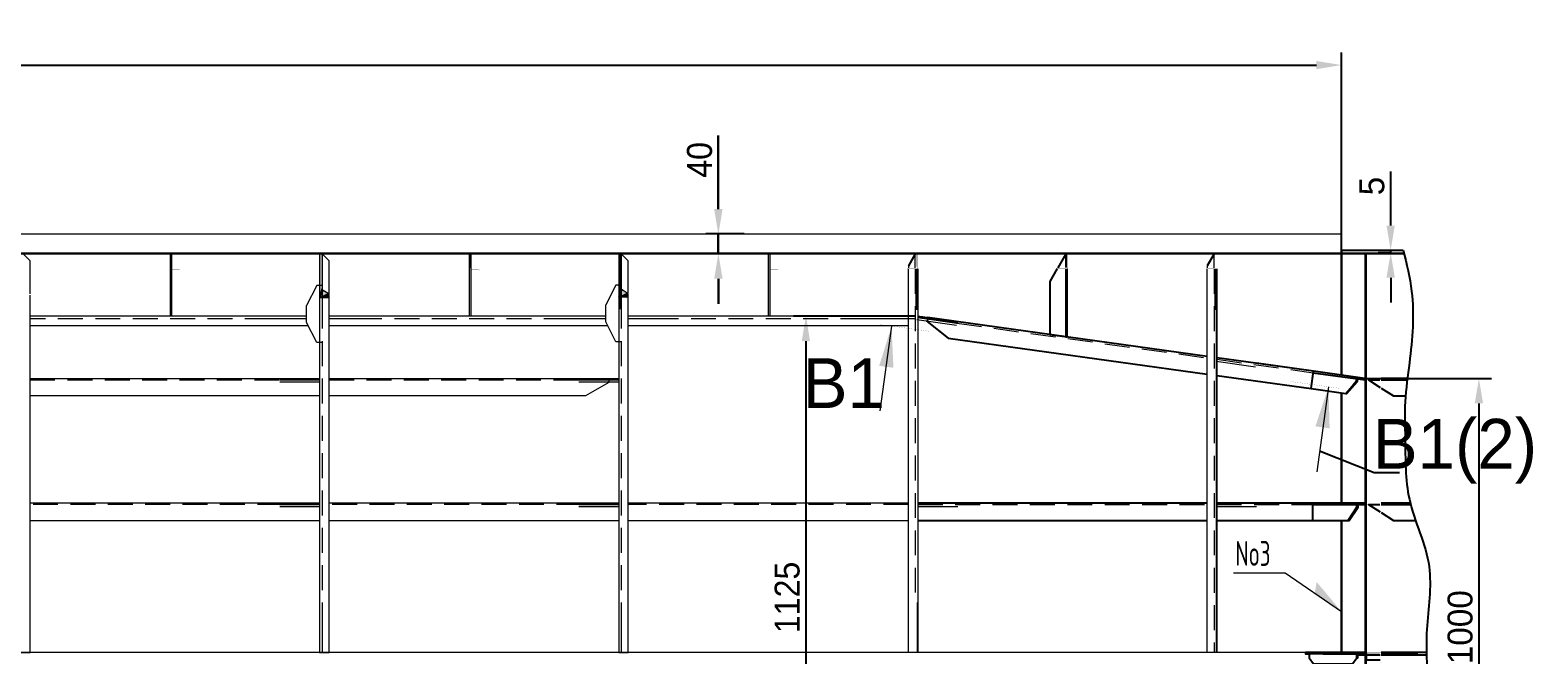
# Model space of a CAD drawing. Header units: millimetres. Extents: x 149544 to 197467, y -3118 to 25363.
# Drawn here: x 158637 to 161652, y 17841 to 19095 of the extents above; entities that cross this region are included whole.
import ezdxf

# ---------------------------------------------------------------- set-up
doc = ezdxf.new("R2010")
doc.units = ezdxf.units.MM
doc.header["$MEASUREMENT"] = 0
for name, pattern in [('K5LT32768', [0]), ('K5LT32769', [0]), ('K5LT32791', [0]), ('K5LT32795', [75, 50, -25]), ('K5LT32809', [0]), ('K5LT_THIN', [0])]:
    doc.linetypes.add(name, pattern=pattern)
for name, color, linetype in [('pen_035', 1, 'Continuous'), ('pen_7', 1, 'Continuous'), ('Pov', 7, 'Continuous')]:
    doc.layers.add(name, color=color, linetype=linetype)
doc.styles.add('KTEXTSTYLE', font='GOST_AU.SHX', dxfattribs={"width": 0.96, "height": 5})
doc.styles.add('style5', font='arial.ttf', dxfattribs={"height": 3})
doc.dimstyles.new('PB20', dxfattribs={"dimscale": 20, "dimtxt": 2.5, "dimasz": 2.5, "dimexe": 1.25, "dimexo": 0, "dimtad": 1, "dimdec": 0, "dimtxsty": 'Standard', "dimcen": 2.5, "dimclrd": 7, "dimclre": 7, "dimclrt": 4, "dimadec": 0, "dimazin": 0, "dimtfac": 1, "dimtdec": 0, "dimtmove": 0, "dimatfit": 3, "dimfxl": 1.25, "dimarcsym": 0})

# ---------------------------------------------------------------- blocks, each defined once
blk = doc.blocks.new('*D2348')
at = {"color": 7, "lineweight": -2}
for p, q in [((160017.8, 18735.9), (160017.8, 18883.3)), ((160069.6, 18685.9), (159992.8, 18685.9)), ((160017.8, 18645.9), (160017.8, 18685.9)), ((160069.6, 18645.9), (159992.8, 18645.9)), ((160017.8, 18595.9), (160017.8, 18545.9))]:
    blk.add_line(p, q, dxfattribs=at)
at = {"color": 7}
for points in [[(160009.5, 18735.9), (160026.2, 18735.9), (160017.8, 18685.9)], [(160009.5, 18595.9), (160026.2, 18595.9), (160017.8, 18645.9)]]:
    blk.add_solid(points, dxfattribs=at)
at = {"layer": 'Defpoints', "color": 0}
for p in [(160017.8, 18685.9), (160069.6, 18685.9), (160069.6, 18645.9)]:
    blk.add_point(p, dxfattribs=at)
at = {"color": 4, "insert": (159980.3, 18834.6), "char_height": 50, "attachment_point": 5, "rotation": 90}
blk.add_mtext('\\H50.0;\\W0.965;\\Q0;\\H50.0;\\W0.965;\\Q0;\\Q0;40', dxfattribs=at)
blk = doc.blocks.new('*D2358')
at = {"color": 7, "lineweight": -2}
for p, q in [((153327.8, 18645.9), (153327.8, 19049.9)), ((161267.5, 18685.9), (161267.5, 19049.9)), ((153377.8, 19024.9), (161217.5, 19024.9))]:
    blk.add_line(p, q, dxfattribs=at)
at = {"color": 7}
for points in [[(153377.8, 19033.2), (153377.8, 19016.6), (153327.8, 19024.9)], [(161217.5, 19033.2), (161217.5, 19016.6), (161267.5, 19024.9)]]:
    blk.add_solid(points, dxfattribs=at)
at = {"layer": 'Defpoints', "color": 0}
for p in [(161267.5, 19024.9), (161267.5, 18685.9), (153327.8, 18645.9)]:
    blk.add_point(p, dxfattribs=at)
at = {"color": 4, "insert": (157412.8, 19062.4), "char_height": 50, "attachment_point": 5}
blk.add_mtext('7940', dxfattribs=at)
blk = doc.blocks.new('U1231')
at = {"layer": 'pen_035', "color": 1, "linetype": 'K5LT32769', "lineweight": 18, "true_color": 0xff0000}
for p in [(-175361.7, 2854.8), (-175343.4, 2861.7)]:
    blk.add_line(p, (-175344.7, 2863), dxfattribs=at)
blk = doc.blocks.new('U1226')
at = {"layer": 'Pov', "color": 3, "linetype": 'K5LT32791', "lineweight": 18, "true_color": 0x00ff00}
for p in [(-175361.7, 2854.8), (-175346.7, 2854.8)]:
    blk.add_line(p, (-175345, 2855.2), dxfattribs=at)
blk = doc.blocks.new('U1227')
at = {"layer": 'pen_035', "color": 1, "linetype": 'K5LT32769', "lineweight": 18, "true_color": 0xff0000}
for p in [(-175361.7, 2854.8), (-175345, 2855.2)]:
    blk.add_line(p, (-175343.7, 2856.3), dxfattribs=at)
blk = doc.blocks.new('U1228')
at = {"layer": 'pen_035', "color": 1, "linetype": 'K5LT32769', "lineweight": 18, "true_color": 0xff0000}
for p in [(-175361.7, 2854.8), (-175343.7, 2856.3)]:
    blk.add_line(p, (-175342.9, 2858), dxfattribs=at)
blk = doc.blocks.new('U1229')
at = {"layer": 'pen_035', "color": 1, "linetype": 'K5LT32769', "lineweight": 18, "true_color": 0xff0000}
for p in [(-175361.7, 2854.8), (-175342.9, 2858)]:
    blk.add_line(p, (-175342.8, 2859.9), dxfattribs=at)
blk = doc.blocks.new('U1230')
at = {"layer": 'pen_035', "color": 1, "linetype": 'K5LT32769', "lineweight": 18, "true_color": 0xff0000}
for p in [(-175361.7, 2854.8), (-175342.8, 2859.9)]:
    blk.add_line(p, (-175343.4, 2861.7), dxfattribs=at)
blk = doc.blocks.new('U1232')
at = {"layer": 'Pov', "color": 3, "linetype": 'K5LT32791', "lineweight": 18, "true_color": 0x00ff00}
for p in [(-175361.7, 2854.8), (-175344.7, 2863)]:
    blk.add_line(p, (-175354.7, 2869.3), dxfattribs=at)
blk = doc.blocks.new('U1233')
at = {"layer": 'pen_035', "color": 1, "linetype": 'K5LT32769', "lineweight": 18, "true_color": 0xff0000}
for p in [(-175361.7, 2854.8), (-175354.7, 2869.3)]:
    blk.add_line(p, (-175355.8, 2870.3), dxfattribs=at)
blk = doc.blocks.new('U1234')
at = {"layer": 'pen_035', "color": 1, "linetype": 'K5LT32769', "lineweight": 18, "true_color": 0xff0000}
for p in [(-175361.7, 2854.8), (-175355.8, 2870.3)]:
    blk.add_line(p, (-175356.5, 2871.6), dxfattribs=at)
blk = doc.blocks.new('U1235')
at = {"layer": 'pen_035', "color": 1, "linetype": 'K5LT32769', "lineweight": 18, "true_color": 0xff0000}
for p in [(-175361.7, 2854.8), (-175356.5, 2871.6)]:
    blk.add_line(p, (-175356.7, 2873.1), dxfattribs=at)
blk = doc.blocks.new('U1624')
at = {"layer": 'Pov', "color": 3, "linetype": 'K5LT32791', "lineweight": 18, "true_color": 0x00ff00}
for p in [(-174761.7, 2855.9), (-174746.7, 2855.9)]:
    blk.add_line(p, (-174745, 2856.3), dxfattribs=at)
blk = doc.blocks.new('U1625')
at = {"layer": 'pen_035', "color": 1, "linetype": 'K5LT32769', "lineweight": 18, "true_color": 0xff0000}
for p in [(-174761.7, 2855.9), (-174745, 2856.3)]:
    blk.add_line(p, (-174743.7, 2857.5), dxfattribs=at)
blk = doc.blocks.new('U1627')
at = {"layer": 'pen_035', "color": 1, "linetype": 'K5LT32769', "lineweight": 18, "true_color": 0xff0000}
for p in [(-174761.7, 2855.9), (-174742.9, 2859.1)]:
    blk.add_line(p, (-174742.8, 2861), dxfattribs=at)
blk = doc.blocks.new('U1626')
at = {"layer": 'pen_035', "color": 1, "linetype": 'K5LT32769', "lineweight": 18, "true_color": 0xff0000}
for p in [(-174761.7, 2855.9), (-174743.7, 2857.5)]:
    blk.add_line(p, (-174742.9, 2859.1), dxfattribs=at)
blk = doc.blocks.new('U1628')
at = {"layer": 'pen_035', "color": 1, "linetype": 'K5LT32769', "lineweight": 18, "true_color": 0xff0000}
for p in [(-174761.7, 2855.9), (-174742.8, 2861)]:
    blk.add_line(p, (-174743.4, 2862.8), dxfattribs=at)
blk = doc.blocks.new('U1630')
at = {"layer": 'Pov', "color": 3, "linetype": 'K5LT32791', "lineweight": 18, "true_color": 0x00ff00}
for p in [(-174761.7, 2855.9), (-174744.7, 2864.1)]:
    blk.add_line(p, (-174754.7, 2870.4), dxfattribs=at)
blk = doc.blocks.new('U1629')
at = {"layer": 'pen_035', "color": 1, "linetype": 'K5LT32769', "lineweight": 18, "true_color": 0xff0000}
for p in [(-174761.7, 2855.9), (-174743.4, 2862.8)]:
    blk.add_line(p, (-174744.7, 2864.1), dxfattribs=at)
blk = doc.blocks.new('U1631')
at = {"layer": 'pen_035', "color": 1, "linetype": 'K5LT32769', "lineweight": 18, "true_color": 0xff0000}
for p in [(-174761.7, 2855.9), (-174754.7, 2870.4)]:
    blk.add_line(p, (-174755.8, 2871.4), dxfattribs=at)
blk = doc.blocks.new('U1632')
at = {"layer": 'pen_035', "color": 1, "linetype": 'K5LT32769', "lineweight": 18, "true_color": 0xff0000}
for p in [(-174761.7, 2855.9), (-174755.8, 2871.4)]:
    blk.add_line(p, (-174756.5, 2872.7), dxfattribs=at)
blk = doc.blocks.new('U1633')
at = {"layer": 'pen_035', "color": 1, "linetype": 'K5LT32769', "lineweight": 18, "true_color": 0xff0000}
for p in [(-174761.7, 2855.9), (-174756.5, 2872.7)]:
    blk.add_line(p, (-174756.7, 2874.2), dxfattribs=at)
blk = doc.blocks.new('*D2383')
at = {"color": 7, "lineweight": -2}
for p, q in [((160017.5, 18735.9), (160017.5, 18883.3)), ((160069.3, 18685.9), (159992.5, 18685.9)), ((160017.5, 18645.9), (160017.5, 18685.9)), ((160069.3, 18645.9), (159992.5, 18645.9)), ((160017.5, 18595.9), (160017.5, 18545.9))]:
    blk.add_line(p, q, dxfattribs=at)
at = {"color": 7}
for points in [[(160009.2, 18735.9), (160025.9, 18735.9), (160017.5, 18685.9)], [(160009.2, 18595.9), (160025.9, 18595.9), (160017.5, 18645.9)]]:
    blk.add_solid(points, dxfattribs=at)
at = {"layer": 'Defpoints', "color": 0}
for p in [(160017.5, 18685.9), (160069.3, 18685.9), (160069.3, 18645.9)]:
    blk.add_point(p, dxfattribs=at)
at = {"color": 4, "insert": (159980, 18834.6), "char_height": 50, "attachment_point": 5, "rotation": 90}
blk.add_mtext('\\H50.0;\\W0.965;\\Q0;\\H50.0;\\W0.965;\\Q0;\\Q0;40', dxfattribs=at)
blk = doc.blocks.new('*D2384')
at = {"color": 7, "lineweight": -2}
for p, q in [((160412.8, 18520.9), (160168.4, 18520.9)), ((160193.4, 18470.9), (160193.4, 17445.9)), ((160319.7, 17395.9), (160168.4, 17395.9))]:
    blk.add_line(p, q, dxfattribs=at)
at = {"color": 7}
for points in [[(160185, 18470.9), (160201.7, 18470.9), (160193.4, 18520.9)], [(160185, 17445.9), (160201.7, 17445.9), (160193.4, 17395.9)]]:
    blk.add_solid(points, dxfattribs=at)
at = {"layer": 'Defpoints', "color": 0}
for p in [(160412.8, 18520.9), (160193.4, 17395.9), (160319.7, 17395.9)]:
    blk.add_point(p, dxfattribs=at)
at = {"color": 4, "insert": (160155.9, 17956.4), "char_height": 50, "attachment_point": 5, "rotation": 90}
blk.add_mtext('\\H50.0;\\W0.965;\\Q0;\\H50.0;\\W0.965;\\Q0;\\Q0;1125', dxfattribs=at)
blk = doc.blocks.new('*D2385')
at = {"color": 7, "lineweight": -2}
for p, q in [((161317.5, 18395.9), (161568.5, 18395.9)), ((161543.5, 18345.9), (161543.5, 17445.9)), ((161438.5, 17395.9), (161568.5, 17395.9))]:
    blk.add_line(p, q, dxfattribs=at)
at = {"color": 7}
for points in [[(161535.1, 18345.9), (161551.8, 18345.9), (161543.5, 18395.9)], [(161535.1, 17445.9), (161551.8, 17445.9), (161543.5, 17395.9)]]:
    blk.add_solid(points, dxfattribs=at)
at = {"layer": 'Defpoints', "color": 0}
for p in [(161317.5, 18395.9), (161438.5, 17395.9), (161543.5, 17395.9)]:
    blk.add_point(p, dxfattribs=at)
at = {"color": 4, "insert": (161506, 17896.6), "char_height": 50, "attachment_point": 5, "rotation": 90}
blk.add_mtext('1000', dxfattribs=at)
blk = doc.blocks.new('*D2389')
at = {"color": 7, "lineweight": -2}
for p, q in [((161366.5, 18702.9), (161366.5, 18811.3)), ((161366.5, 18652.9), (161341.5, 18652.9)), ((161366.5, 18648.1), (161341.5, 18648.1)), ((161366.5, 18648.1), (161366.5, 18652.9)), ((161366.5, 18598.1), (161366.5, 18548.1))]:
    blk.add_line(p, q, dxfattribs=at)
at = {"color": 7}
for points in [[(161358.1, 18702.9), (161374.8, 18702.9), (161366.5, 18652.9)], [(161358.1, 18598.1), (161374.8, 18598.1), (161366.5, 18648.1)]]:
    blk.add_solid(points, dxfattribs=at)
at = {"layer": 'Defpoints', "color": 0}
for p in [(161366.5, 18652.9), (161366.5, 18652.9), (161366.5, 18648.1)]:
    blk.add_point(p, dxfattribs=at)
at = {"color": 4, "insert": (161329, 18782.1), "char_height": 50, "attachment_point": 5, "rotation": 90}
blk.add_mtext('5', dxfattribs=at)

msp = doc.modelspace()

# ---------------------------------------------------------------- hatches: boundary and pattern name
for points in [[(159217.8, 18645.9), (159222.8, 18645.9), (159222.8, 18576.4), (159223.1, 18574.9), (159223.8, 18573.6), (159224.8, 18572.6), (159234.8, 18566.3), (159236.1, 18565), (159236.8, 18563.2), (159236.7, 18561.3), (159235.9, 18559.6), (159234.5, 18558.5), (159232.8, 18558.1), (159217.8, 18558.1)], [(159817.8, 18647.1), (159822.8, 18647.1), (159822.8, 18577.5), (159823.1, 18576), (159823.8, 18574.7), (159824.8, 18573.7), (159834.8, 18567.4), (159836.1, 18566.1), (159836.8, 18564.3), (159836.7, 18562.4), (159835.9, 18560.8), (159834.5, 18559.6), (159832.8, 18559.2), (159817.8, 18559.2)], [(160368.9, 18417.3), (160340.3, 18421.3), (160365.1, 18500.1)], [(161215.4, 18299.7), (161244, 18295.7), (161241.7, 18378.3)], [(161214.2, 17965.1), (161217.9, 17987.5), (161267.5, 17928.2)]]:
    msp.add_hatch(color=0).paths.add_polyline_path(points)

# ---------------------------------------------------------------- linework, layer by layer
at = {"color": 0, "linetype": 'K5LT32769', "lineweight": 18}
for p, q in [((155189.7, 18685.9), (161267.5, 18685.9)), ((158622.8, 18645.9), (158636.8, 18631.9)), ((158917.8, 18647.1), (158917.8, 18520.9)), ((158920.8, 18647.1), (158920.8, 18520.9)), ((159217.8, 18645.9), (159222.8, 18645.9)), ((159217.8, 18645.9), (159217.8, 17845.9)), ((159217.8, 18645.9), (159222.8, 18645.9)), ((159217.8, 18644.8), (159217.8, 18569.3)), ((159222.8, 18645.9), (159236.8, 18631.9)), ((159222.8, 18645.9), (159222.8, 18545.9)), ((159517.8, 18647.1), (159517.8, 18520.9)), ((159520.8, 18647.1), (159520.8, 18520.9)), ((159817.8, 18645.9), (159822.8, 18645.9)), ((159817.8, 18645.9), (159817.8, 17845.9)), ((159817.8, 18645.9), (159822.8, 18645.9)), ((159817.8, 18644.8), (159817.8, 18569.3)), ((159820.8, 18644.8), (159820.8, 18569.3)), ((159822.8, 18645.9), (159836.8, 18631.9)), ((159822.8, 18645.9), (159822.8, 18545.9)), ((160117.8, 18647.1), (160117.8, 18520.9)), ((160120.8, 18647.1), (160120.8, 18520.9)), ((158636.8, 18565.8), (158636.8, 18631.9)), ((159217.8, 18606), (159217.8, 18535.3)), ((159236.8, 18565.8), (159236.8, 18631.9)), ((159817.8, 18606), (159817.8, 18535.3)), ((159820.8, 18606), (159820.8, 18535.3)), ((159836.8, 18567), (159836.8, 18631.9)), ((160398.8, 18621.7), (160398.8, 18618.2)), ((160398.8, 17845.9), (160398.8, 18616)), ((160998.5, 18621.7), (160998.5, 18618.2)), ((160998.5, 17845.9), (160998.5, 18616)), ((159212.1, 18582.2), (159191.7, 18542.4)), ((159222.7, 18582.2), (159212.1, 18582.2)), ((159812.1, 18583.3), (159791.8, 18543.5)), ((159822.8, 18583.3), (159812.1, 18583.3)), ((160417.8, 18579.9), (160417.8, 17845.9)), ((158636.8, 17845.9), (158636.8, 18563.2)), ((159236.8, 17845.9), (159236.8, 18563.2)), ((159791.8, 18509.3), (159791.8, 18543.5)), ((159836.8, 17845.9), (159836.8, 18564.3)), ((159191.7, 18520.9), (158636.8, 18520.9)), ((159191.7, 18515.9), (159117.8, 18515.9)), ((159191.7, 18508.2), (159191.7, 18542.4)), ((159222.8, 18520.9), (159222.8, 18515.9)), ((159791.8, 18520.9), (159236.8, 18520.9)), ((159322.8, 18515.9), (159236.8, 18515.9)), ((159791.8, 18515.9), (159717.8, 18515.9)), ((159817.8, 18520.9), (159817.8, 18501.9)), ((159817.8, 18520.9), (159817.8, 18515.9)), ((159822.8, 18522.1), (159822.8, 18517.1)), ((159822.8, 18520.9), (159822.8, 18515.9)), ((160412.8, 18520.9), (159836.8, 18520.9)), ((159922.8, 18515.9), (159836.8, 18515.9)), ((160412.8, 18515.9), (160312.8, 18515.9)), ((158636.8, 18501.9), (159194.9, 18501.9)), ((159212.1, 18468.3), (159191.7, 18508.2)), ((159236.8, 18501.9), (159795.6, 18501.9)), ((159812.1, 18469.5), (159791.8, 18509.3)), ((159836.8, 18501.9), (160398.8, 18501.9)), ((159222.7, 18468.3), (159212.1, 18468.3)), ((159822.8, 18469.5), (159812.1, 18469.5)), ((158636.8, 18395.9), (159217.8, 18395.9)), ((159137.8, 18395.9), (159208.3, 18395.9)), ((159137.8, 18392.9), (159208.3, 18392.9)), ((159208.3, 18395.9), (159217.8, 18395.9)), ((159208.3, 18392.9), (159217.8, 18392.9)), ((159236.8, 18395.9), (159797.8, 18395.9)), ((159697.8, 18392.9), (159797.8, 18392.9)), ((159737.8, 18395.9), (159817.8, 18395.9)), ((159737.8, 18392.9), (159817.8, 18392.9)), ((159797.8, 18395.9), (159797.8, 18387.9)), ((159797.8, 18395.9), (159797.8, 18392.9)), ((159797.8, 18387.9), (159751.1, 18360.9)), ((159217.8, 18360.9), (158636.8, 18360.9)), ((159751.1, 18360.9), (159236.8, 18360.9)), ((159217.8, 18145.9), (158636.8, 18145.9)), ((159137.8, 18145.9), (159208.3, 18145.9)), ((159137.8, 18142.9), (159208.3, 18142.9)), ((159208.3, 18145.9), (159217.8, 18145.9)), ((159208.3, 18142.9), (159217.8, 18142.9)), ((159817.8, 18145.9), (159236.8, 18145.9)), ((159737.8, 18145.9), (159808.3, 18145.9)), ((159737.8, 18142.9), (159808.3, 18142.9)), ((159808.3, 18145.9), (159817.8, 18145.9)), ((159808.3, 18142.9), (159817.8, 18142.9)), ((160398.8, 18145.9), (159836.8, 18145.9)), ((158636.8, 18110.9), (159217.8, 18110.9)), ((159236.8, 18110.9), (159817.8, 18110.9)), ((159836.8, 18110.9), (160398.8, 18110.9)), ((159222.8, 17945.9), (159222.8, 17845.9)), ((159822.8, 17945.9), (159822.8, 17845.9)), ((160416.5, 17945.9), (160416.5, 17845.9)), ((161195.5, 17845.9), (155779.8, 17845.9)), ((158617.8, 17845.9), (158636.8, 17845.9)), ((159217.8, 17845.9), (159236.8, 17845.9)), ((159217.8, 17845.9), (159222.8, 17845.9)), ((159817.8, 17845.9), (159836.8, 17845.9)), ((159817.8, 17845.9), (159822.8, 17845.9)), ((160421.5, 17845.9), (160402.5, 17845.9)), ((160421.5, 17845.9), (160416.5, 17845.9))]:
    msp.add_line(p, q, dxfattribs=at)
at = {"color": 0}
for p, q in [((161267.5, 18648.9), (161267.5, 18685.9)), ((160412.8, 18645.9), (160398.8, 18621.7)), ((160714.5, 18645.9), (160698.5, 18618.2)), ((160714.5, 18645.9), (160714.5, 18618.5)), ((161012.5, 18645.9), (160998.5, 18621.7)), ((161267.5, 18645.9), (161267.5, 18403.1)), ((161267.5, 18403.1), (161267.5, 18645.9)), ((160998.4, 18440.1), (160437.5, 18518.2)), ((160717.5, 18479.2), (160717.5, 18533.5)), ((161017.5, 17845.9), (161017.5, 18535.9)), ((161211.6, 18410.4), (161097.4, 18426.3)), ((161298.7, 18395.3), (161298, 18390.3)), ((161322.2, 18392.9), (161345, 18392.9)), ((161267.5, 18367.7), (161267.5, 18145.9)), ((161267.5, 18145.9), (161267.5, 18367.7)), ((160998.5, 18145.9), (160417.8, 18145.9)), ((160998.5, 18145.9), (160417.8, 18145.9)), ((161210.5, 18145.9), (161017.5, 18145.9)), ((161291.8, 18127.1), (161281.1, 18110.9)), ((161315.5, 18145.9), (161305.5, 18145.9)), ((161322.2, 18142.9), (161345, 18142.9)), ((160417.5, 18110.9), (160998.5, 18110.9)), ((161267.5, 18110.9), (161267.5, 17845.9)), ((161267.5, 17845.9), (161267.5, 18110.9)), ((161231.2, 17842.9), (161232.2, 17845.9)), ((161300.4, 17840.9), (161315.5, 17840.9)), ((161315.5, 17845.9), (161305.5, 17845.9)), ((161347.5, 17840.9), (161438.5, 17840.9)), ((161419.3, 17845.9), (161414.9, 17845.9)), ((161438.3, 17845.9), (161419.3, 17845.9)), ((161419.3, 17842.9), (161419.3, 17845.9)), ((161419.3, 17842.9), (161419.3, 17845.9))]:
    msp.add_line(p, q, dxfattribs=at)
at = {"color": 0, "linetype": 'K5LT32791', "lineweight": 18}
for p, q in [((155189.7, 18648.1), (161392.6, 18648.1)), ((155189.7, 18645.9), (160017.8, 18645.9)), ((155189.7, 18645.9), (161393.2, 18645.9)), ((160416.1, 18514.1), (160495.3, 18503)), ((161016.4, 18430.5), (161095.6, 18419.4)), ((159137.8, 18388.9), (159217.8, 18388.9)), ((159737.8, 18388.9), (159817.8, 18388.9)), ((159137.8, 18138.9), (159217.8, 18138.9)), ((159737.8, 18138.9), (159817.8, 18138.9)), ((160417.8, 18138.9), (160497.8, 18138.9)), ((161017.5, 18138.9), (161097.5, 18138.9))]:
    msp.add_line(p, q, dxfattribs=at)
at = {"color": 0, "linetype": 'K5LT32795', "lineweight": 18}
for p, q in [((160412.8, 18616), (160412.8, 17945.9)), ((161012.5, 18615.9), (161012.5, 17845.9)), ((159222.8, 18545.9), (159222.8, 17945.9)), ((159822.8, 18545.9), (159822.8, 17945.9)), ((159117.8, 18515.9), (158636.8, 18515.9)), ((159717.8, 18515.9), (159322.8, 18515.9)), ((160312.8, 18515.9), (159922.8, 18515.9)), ((160495.9, 18507), (160998.4, 18437.1)), ((158636.8, 18392.9), (159217.8, 18392.9)), ((159236.8, 18392.9), (159697.8, 18392.9)), ((159217.8, 18142.9), (158636.8, 18142.9)), ((159817.8, 18142.9), (159236.8, 18142.9)), ((160398.8, 18142.9), (159836.8, 18142.9)), ((160417.8, 18142.9), (160998.5, 18142.9))]:
    msp.add_line(p, q, dxfattribs=at)
at = {"color": 0, "linetype": 'K5LT32768', "lineweight": 18}
for p, q in [((160365.1, 18501.1), (160341.3, 18330.6)), ((161242, 18379.2), (161218.2, 18208.6)), ((161050.9, 18005.6), (161154.6, 18005.6)), ((161154.6, 18005.6), (161267.5, 17928.2))]:
    msp.add_line(p, q, dxfattribs=at)
at = {"color": 0, "linetype": 'K5LT32809', "const_width": 0.18}
msp.add_lwpolyline([(158217.8, 18645.9), (160017.8, 18645.9), (160017.8, 18647.8), (158217.8, 18647.8)], dxfattribs=at)
at = {"color": 0, "linetype": 'K5LT32791', "const_width": 0.18}
for points in [[(158917.8, 18645.9), (158918.8, 18645.9), (158919.5, 18645.6), (158919.8, 18644.8), (158919.8, 18617.4), (158920.1, 18616.3), (158920.8, 18615.5), (158921.8, 18615.2), (158936.8, 18615.2), (158937.5, 18614.9), (158937.8, 18614.1), (158937.8, 18613), (158917.8, 18613), (158917.8, 18645.9)], [(159517.8, 18645.9), (159518.8, 18645.9), (159519.5, 18645.6), (159519.8, 18644.8), (159519.8, 18617.4), (159520.1, 18616.3), (159520.8, 18615.5), (159521.8, 18615.2), (159536.8, 18615.2), (159537.5, 18614.9), (159537.8, 18614.1), (159537.8, 18613), (159517.8, 18613), (159517.8, 18645.9)], [(160117.8, 18645.9), (160118.8, 18645.9), (160119.5, 18645.6), (160119.8, 18644.8), (160119.8, 18617.4), (160120.1, 18616.3), (160120.8, 18615.5), (160121.8, 18615.2), (160136.8, 18615.2), (160137.5, 18614.9), (160137.8, 18614.1), (160137.8, 18613), (160117.8, 18613), (160117.8, 18645.9)], [(160417.8, 18645.9), (160416.8, 18645.9), (160416.1, 18645.6), (160415.8, 18644.8), (160415.8, 18620.4), (160415.6, 18619.3), (160414.8, 18618.5), (160413.8, 18618.2), (160398.8, 18618.2), (160398.1, 18617.9), (160397.8, 18617.1), (160397.8, 18616), (160417.8, 18616), (160417.8, 18645.9)], [(160717.5, 18645.9), (160716.5, 18645.9), (160715.8, 18645.6), (160715.5, 18644.8), (160715.5, 18620.4), (160715.3, 18619.3), (160714.5, 18618.5), (160713.5, 18618.2), (160698.5, 18618.2), (160697.8, 18617.9), (160697.5, 18617.1), (160697.5, 18616), (160717.5, 18616), (160717.5, 18645.9)], [(161017.5, 18645.9), (161016.5, 18645.9), (161015.8, 18645.6), (161015.5, 18644.8), (161015.5, 18620.4), (161015.3, 18619.3), (161014.5, 18618.5), (161013.5, 18618.2), (160998.5, 18618.2), (160997.8, 18617.9), (160997.5, 18617.1), (160997.5, 18616), (161017.5, 18616), (161017.5, 18645.9)], [(161317.5, 18395.9), (161317.5, 18394.9), (161317.9, 18394.2), (161318.6, 18393.9), (161343.1, 18393.9), (161344.2, 18393.7), (161345, 18392.9), (161345.3, 18391.9), (161345.3, 18376.9), (161345.6, 18376.2), (161346.4, 18375.9), (161347.5, 18375.9), (161347.5, 18395.9), (161317.5, 18395.9)], [(161317.5, 18145.9), (161317.5, 18144.9), (161317.9, 18144.2), (161318.6, 18143.9), (161343.1, 18143.9), (161344.2, 18143.7), (161345, 18142.9), (161345.3, 18141.9), (161345.3, 18126.9), (161345.6, 18126.2), (161346.4, 18125.9), (161347.5, 18125.9), (161347.5, 18145.9), (161317.5, 18145.9)], [(161317.5, 17845.9), (161317.5, 17844.9), (161317.9, 17844.2), (161318.6, 17843.9), (161343.1, 17843.9), (161344.2, 17843.7), (161345, 17842.9), (161345.3, 17841.9), (161345.3, 17826.9), (161345.6, 17826.2), (161346.4, 17825.9), (161347.5, 17825.9), (161347.5, 17845.9), (161317.5, 17845.9)]]:
    msp.add_lwpolyline(points, dxfattribs=at)
at = {"color": 0, "linetype": 'K5LT32795', "lineweight": 18}
for points in [[(160412.8, 18618.2), (160412.8, 18645.9)], [(161012.5, 18618.2), (161012.5, 18645.9)], [(161017.4, 18434.4), (161211.1, 18407.4), (161211.6, 18410.4)], [(161017.5, 18142.9), (161210.5, 18142.9), (161210.5, 18145.9)]]:
    msp.add_lwpolyline(points, dxfattribs=at)
at = {"color": 0}
for points in [[(161391.3, 18652.9), (161267.5, 18652.9), (161267.5, 18648.9)], [(160414.8, 18615.9), (160414.8, 18605.9), (160417.8, 18605.9), (160417.8, 18615.9)], [(160417.8, 18605.9), (160414.8, 18605.9), (160414.8, 18535.9), (160417.8, 18535.9), (160417.8, 18605.9)], [(160697.5, 18616.5), (160682.5, 18590.5), (160682.5, 18484.2), (160717.5, 18479.2)], [(160714.5, 18615.9), (160714.5, 18605.9), (160717.5, 18605.9), (160717.5, 18615.9)], [(160717.5, 18605.9), (160714.5, 18605.9), (160714.5, 18533.5), (160717.5, 18533.5), (160717.5, 18605.9)], [(161014.5, 18615.9), (161014.5, 18605.9), (161017.5, 18605.9), (161017.5, 18615.9)], [(161017.5, 18605.9), (161014.5, 18605.9), (161014.5, 18535.9), (161017.5, 18535.9), (161017.5, 18605.9)], [(160417.1, 18521), (160427, 18519.7), (160426.6, 18516.7), (160417.1, 18518)], [(160427, 18519.7), (160496.3, 18510), (160495.9, 18507), (160426.6, 18516.7), (160427, 18519.7)], [(160437.1, 18515.2), (160436.4, 18510.3), (160479, 18477.1), (160998.5, 18404.7)], [(160998.4, 18440.1), (160437.5, 18518.2), (160437.5, 18518.2)], [(160714.5, 18533.5), (160714.5, 18479.2), (160717.5, 18479.2), (160717.5, 18533.5)], [(161017.5, 18402.1), (161206.7, 18375.7), (161211.6, 18410.4), (161017.4, 18437.4)], [(161206.7, 18375.7), (161276.6, 18366), (161298, 18390.3), (161298.7, 18395.3)], [(161211.1, 18407.4), (161305.2, 18394.3), (161305.6, 18397.3), (161211.5, 18410.4)], [(161298, 18390.3), (161300.2, 18390), (161300.9, 18394.9)], [(161305.6, 18397.3), (161305.2, 18394.3), (161315.1, 18393), (161315.5, 18395.9), (161305.6, 18397.3)], [(161322.2, 18393.9), (161322.2, 18392.9), (161345.5, 18378)], [(161347.5, 18392.9), (161357.5, 18392.9), (161357.5, 18395.9), (161347.5, 18395.9)], [(161357.5, 18395.9), (161357.5, 18392.9), (161399.6, 18392.9)], [(161400, 18395.9), (161357.5, 18395.9)], [(161276.6, 18366), (161278.8, 18365.7), (161300.2, 18390), (161298, 18390.3), (161290.7, 18382)], [(161347.5, 18376.7), (161372.1, 18360.9), (161396.3, 18360.9)], [(161384.5, 18206.7), (161333.5, 18206.7), (161224, 18250)], [(161017.5, 18110.9), (161210.5, 18110.9), (161210.5, 18145.9), (161017.5, 18145.9)], [(161210.5, 18142.9), (161305.5, 18142.9), (161305.5, 18145.9), (161210.5, 18145.9)], [(161210.5, 18110.9), (161281.1, 18110.9), (161298.9, 18137.9), (161298.9, 18142.9)], [(161281.1, 18110.9), (161283.3, 18110.9), (161301.2, 18137.9), (161298.9, 18137.9)], [(161298.9, 18137.9), (161301.2, 18137.9), (161301.2, 18142.9)], [(161305.5, 18145.9), (161305.5, 18142.9), (161315.5, 18142.9)], [(161322.2, 18143.9), (161322.2, 18142.9), (161345.3, 18128.1)], [(161347.5, 18142.9), (161357.5, 18142.9), (161357.5, 18145.9), (161347.5, 18145.9)], [(161347.5, 18126.7), (161372.1, 18110.9), (161416.4, 18110.9)], [(161357.5, 18145.9), (161357.5, 18142.9), (161406.6, 18142.9)], [(161405.8, 18145.9), (161357.5, 18145.9)], [(161231.2, 17842.9), (161305.5, 17842.9), (161305.5, 17845.9), (161195.5, 17845.9)], [(161195.5, 17845.9), (161195.5, 17842.9), (161202.8, 17842.9)], [(161247.5, 17842.9), (161202.8, 17842.9), (161202.8, 17834.9), (161211.4, 17822.9), (161289.6, 17822.9), (161298.3, 17834.9), (161298.3, 17842.9)], [(161298.3, 17834.9), (161300.4, 17834.9), (161300.4, 17842.9)], [(161305.5, 17845.9), (161305.5, 17842.9), (161315.5, 17842.9)], [(161317.5, 17843.9), (161317.5, 17830.9), (161345.5, 17830.9)], [(161317.5, 17843.9), (161317.5, 17840.9), (161345.5, 17840.9)], [(161347.5, 17842.9), (161357.5, 17842.9), (161357.5, 17845.9), (161347.5, 17845.9)], [(161357.5, 17845.9), (161357.5, 17842.9), (161414.9, 17842.9), (161414.9, 17845.9), (161357.5, 17845.9)], [(161414.9, 17845.9), (161414.9, 17842.9), (161419.3, 17842.9)], [(161438.3, 17845.9), (161419.3, 17845.9)]]:
    msp.add_lwpolyline(points, dxfattribs=at)
at = {"color": 3}
msp.add_lwpolyline([(161317.5, 18645.9), (161315.5, 18645.9), (161315.5, 16145.9), (161317.5, 16145.9), (161317.5, 18645.9)], dxfattribs=at)
at = {"color": 0, "linetype": 'K5LT_THIN', "const_width": 0.18}
for points in [[(160341.4, 18504.4), (160441.4, 18490.5)], [(161265.7, 18375.9), (161165.7, 18389.8)]]:
    msp.add_lwpolyline(points, dxfattribs=at)
at = {"color": 0}
msp.add_open_spline([(161391.3, 18652.9), (161398.7, 18625.8), (161416.5, 18551.9), (161407.8, 18448.6), (161393.3, 18350.9), (161396.7, 18259.4), (161394.1, 18145.5), (161457.8, 18025.1), (161437.4, 17912.3), (161438.7, 17765.5), (161466, 17625.3), (161377.2, 17476.5), (161414, 17359.9), (161442.5, 17216.2), (161447.6, 17089.5), (161416.7, 16929.3), (161421.9, 16804.6), (161433, 16678.7), (161425.3, 16576.2), (161414.4, 16445.5), (161443.7, 16328.1), (161438.8, 16247), (161405.7, 16185.7), (161407.1, 16155), (161409.7, 16138.9)], degree=3, knots=[31.903327, 31.903327, 31.903327, 31.903327, 115.952577, 259.523117, 337.984891, 411.984891, 534.280639, 674.94069, 801.021022, 866.021022, 1118.66405, 1198.703103, 1364.628538, 1453.273899, 1644.826764, 1737.245647, 1941.745647, 2015.882345, 2115.983544, 2250.558802, 2400.825232, 2496.908529, 2536.607396, 2580.460959, 2580.460959, 2580.460959, 2580.460959], dxfattribs=at)

# ---------------------------------------------------------------- block references
for name in ['U1235', 'U1234', 'U1233', 'U1633', 'U1632', 'U1631', 'U1630', 'U1232', 'U1231', 'U1230', 'U1229', 'U1228', 'U1227', 'U1226', 'U1629', 'U1628', 'U1627', 'U1626', 'U1625', 'U1624']:
    msp.add_blockref(name, (334579.6, 15703.3), dxfattribs=at)

# ---------------------------------------------------------------- texts
at = {"color": 0, "insert": (161125.4, 18069.6), "char_height": 2.5, "attachment_point": 3, "style": 'KTEXTSTYLE'}
msp.add_mtext('{\\H20x;\\W0.765;\\C6;\\c16711935;No3}', dxfattribs=at)
at = {"layer": 'pen_7', "color": 0, "style": 'style5', "width": 0.965}
for s, p in [('В1', (160186.9, 18336.6)), ('В1(2)', (161330.7, 18214.8))]:
    msp.add_text(s, height=100, dxfattribs=at).set_placement(p)

# ---------------------------------------------------------------- dimensions: what is measured, and where the dimension line sits
at = {"color": 0}
dim = msp.add_linear_dim(base=(161267.5, 19024.9), p1=(153327.8, 18645.9), p2=(161267.5, 18685.9), dimstyle='PB20', dxfattribs=at)
dim.commit()
dim.dimension.update_dxf_attribs({"geometry": '*D2358', "text_midpoint": (157412.8, 19024.9), "dimtype": 160})
for base, p1, p2, text, picture, middle in [((160017.5, 18685.9), (160069.3, 18645.9), (160069.3, 18685.9), '\\H50.0;\\W0.965;\\Q0;\\H50.0;\\W0.965;\\Q0;\\Q0;40', '*D2383', (160017.5, 18834.6)), ((160017.8, 18685.9), (160069.6, 18645.9), (160069.6, 18685.9), '\\H50.0;\\W0.965;\\Q0;\\H50.0;\\W0.965;\\Q0;\\Q0;40', '*D2348', (160017.8, 18834.6)), ((160193.4, 17395.9), (160412.8, 18520.9), (160319.7, 17395.9), '\\H50.0;\\W0.965;\\Q0;\\H50.0;\\W0.965;\\Q0;\\Q0;1125', '*D2384', (160193.4, 17956.4))]:
    dim = msp.add_linear_dim(base=base, p1=p1, p2=p2, angle=90, text=text, dimstyle='PB20', dxfattribs=at)
    dim.commit()
    dim.dimension.update_dxf_attribs({"geometry": picture, "text_midpoint": middle, "dimtype": 160})
dim = msp.add_linear_dim(base=(161366.5, 18652.9), p1=(161366.5, 18648.1), p2=(161366.5, 18652.9), angle=90, dimstyle='PB20', dxfattribs=at)
dim.commit()
dim.dimension.update_dxf_attribs({"geometry": '*D2389', "text_midpoint": (161329, 18782.1)})
dim = msp.add_linear_dim(base=(161543.5, 17395.9), p1=(161317.5, 18395.9), p2=(161438.5, 17395.9), angle=90, dimstyle='PB20', dxfattribs=at)
dim.commit()
dim.dimension.update_dxf_attribs({"geometry": '*D2385', "text_midpoint": (161543.5, 17896.6), "dimtype": 160})

doc.saveas('drawing.dxf')
